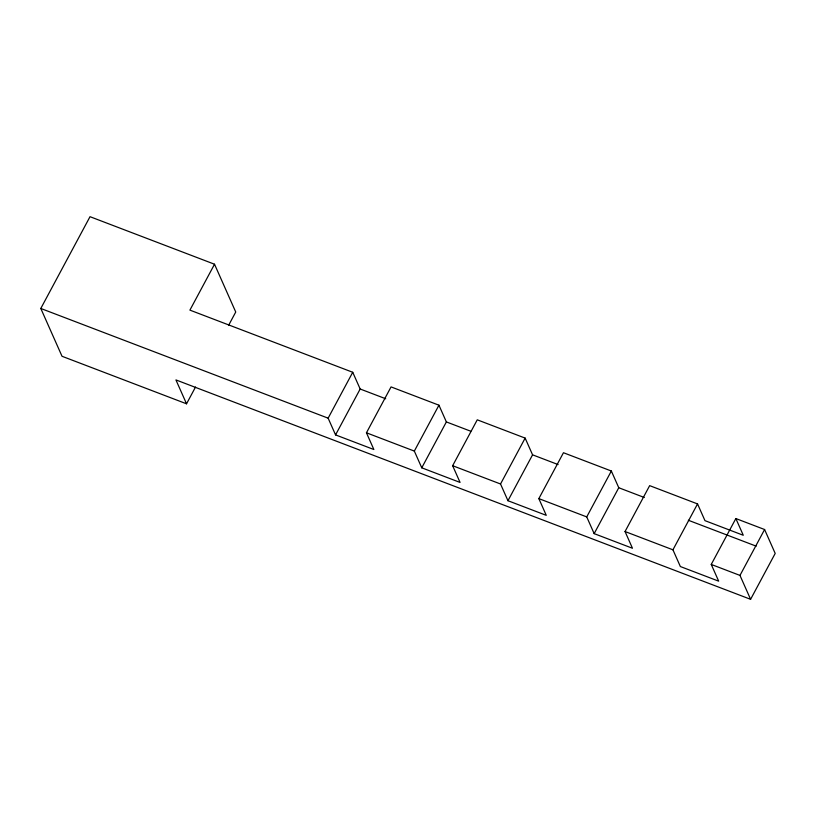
<?xml version="1.0" encoding="UTF-8"?>
<svg xmlns="http://www.w3.org/2000/svg" width="816" height="816" viewBox="0 0 816 816"><rect width="100%" height="100%" fill="white"/><g stroke="black" fill="none" stroke-linecap="round" stroke-linejoin="round"><path stroke-width="1.22" d="M195.534 387.019L186.538 403.808L62.026 356.276L40.8 308.468L90.015 216.689L214.526 264.231L235.742 312.028L228.541 325.462M214.526 264.231L189.914 310.121L352.736 372.28L360.172 389.008L385.713 398.759M470.75 431.225L446.372 421.923L438.947 405.195L391.058 386.906L366.445 432.796L373.871 449.524L335.56 434.897L328.134 418.169L352.736 372.28M335.56 434.897L360.172 389.008M558.113 464.579L532.573 454.828L525.147 438.1L477.258 419.822L452.645 465.712L460.071 482.44L421.76 467.813L414.334 451.085L438.947 405.195M421.76 467.813L446.372 421.923M644.314 497.495L618.773 487.744L611.347 471.016L563.458 452.727L538.846 498.617L546.271 515.345L507.96 500.718L500.534 483.99L525.147 438.1M507.96 500.718L532.573 454.828M625.046 531.532L672.935 549.811L680.36 566.539L718.682 581.165L711.246 564.437L735.859 518.548L743.284 535.276L704.973 520.649L697.547 503.921L649.658 485.642L625.046 531.532L632.471 548.26L594.16 533.633L586.735 516.905L611.347 471.016M594.16 533.633L618.773 487.744M672.935 549.811L697.547 503.921M764.592 529.523L775.2 553.421L750.598 599.311L739.979 575.413L764.592 529.523L735.859 518.548M688.347 520.261L756.167 546.149M40.8 308.468L328.134 418.169M366.445 432.796L414.334 451.085M452.645 465.712L500.534 483.99M538.846 498.617L586.735 516.905M711.246 564.437L739.979 575.413M750.598 599.311L175.919 379.909L186.538 403.808"/></g></svg>
